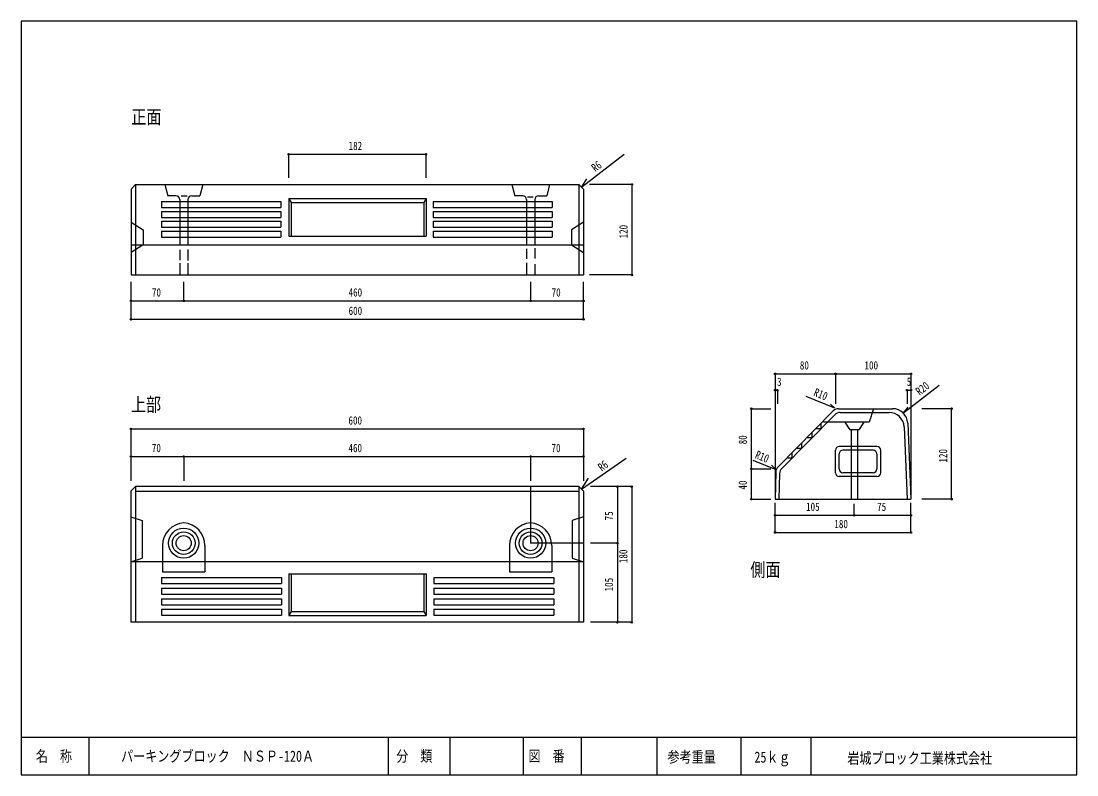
# Model space of a CAD drawing. Units: millimetres, scale not verified. Extents: x 370 to 1770, y 360 to 1360.
import ezdxf
from ezdxf.enums import TextEntityAlignment as Align

# ---------------------------------------------------------------- set-up
doc = ezdxf.new("R2010")
doc.units = ezdxf.units.MM
doc.header["$LTSCALE"] = 4
doc.header["$PDMODE"] = 32
doc.header["$PDSIZE"] = 2
doc.layers.add('_0-0_', color=7, linetype='Continuous', lineweight=25)
doc.styles.add('ＭＳ ゴシック', font='')
doc.styles.get('ＭＳ ゴシック').set_extended_font_data('MS Gothic')

msp = doc.modelspace()

# ---------------------------------------------------------------- linework, layer by layer
at = {"layer": '_0-0_'}
for p, q in [((370.097, 1360.021), (370.097, 360.021)), ((1770.097, 1360.021), (370.097, 1360.021)), ((1770.097, 360.021), (1770.097, 1360.021)), ((724.846, 1183.295), (906.846, 1183.295)), ((724.846, 1183.295), (724.846, 1152.151)), ((906.846, 1183.295), (906.846, 1152.151)), ((1113.437, 1140.02), (1169.872, 1183.295)), ((1113.437, 1140.02), (1120.309, 1150.838)), ((521.846, 1143.253), (515.846, 1137.253)), ((515.846, 1137.253), (515.846, 1023.253)), ((521.846, 1143.253), (1065.847, 1143.253)), ((521.846, 1143.253), (1109.847, 1143.253)), ((521.846, 1143.253), (521.846, 1023.253)), ((560.846, 1143.253), (564.596, 1128.253)), ((610.846, 1143.253), (607.096, 1128.253)), ((1020.846, 1143.253), (1024.596, 1128.253)), ((1070.846, 1143.253), (1067.097, 1128.253)), ((1115.846, 1137.253), (1109.847, 1143.253)), ((1109.847, 1143.253), (1109.847, 1023.253)), ((1115.846, 1137.253), (1115.846, 1023.253)), ((1180.031, 1143.253), (1123.816, 1143.253)), ((1180.031, 1143.253), (1180.031, 1023.253)), ((556.338, 1120.529), (556.338, 1112.529)), ((556.338, 1120.529), (714.338, 1120.529)), ((575.347, 1128.253), (564.596, 1128.253)), ((580.346, 1123.253), (580.346, 1063.253)), ((582.155, 1128.393), (590.337, 1128.393)), ((591.346, 1123.253), (591.346, 1063.253)), ((596.346, 1128.253), (607.096, 1128.253)), ((714.338, 1120.529), (714.338, 1112.529)), ((725.025, 1124.529), (907.025, 1124.529)), ((725.025, 1124.529), (725.025, 1074.529)), ((725.025, 1124.529), (728.025, 1119.529)), ((907.025, 1124.529), (904.025, 1119.529)), ((907.025, 1124.529), (907.025, 1074.529)), ((916.348, 1120.529), (1074.348, 1120.529)), ((916.348, 1120.529), (916.348, 1112.529)), ((1035.346, 1128.253), (1024.596, 1128.253)), ((1040.346, 1123.253), (1040.346, 1063.253)), ((1041.713, 1127.03), (1049.213, 1127.03)), ((1051.346, 1123.253), (1051.346, 1063.253)), ((1056.346, 1128.253), (1067.097, 1128.253)), ((1074.348, 1120.529), (1074.348, 1112.529)), ((556.338, 1112.529), (714.338, 1112.529)), ((556.338, 1107.529), (714.338, 1107.529)), ((556.338, 1107.529), (556.338, 1099.529)), ((714.338, 1107.529), (714.338, 1099.529)), ((728.025, 1119.529), (904.025, 1119.529)), ((728.025, 1119.529), (904.025, 1119.529)), ((728.025, 1119.529), (904.025, 1119.529)), ((728.025, 1119.529), (728.025, 1074.529)), ((904.025, 1119.529), (904.025, 1074.529)), ((916.348, 1112.529), (1074.348, 1112.529)), ((916.348, 1107.529), (1074.348, 1107.529)), ((916.348, 1107.529), (916.348, 1099.529)), ((1074.348, 1107.529), (1074.348, 1099.529)), ((515.846, 1093.253), (531.846, 1083.253)), ((556.338, 1099.529), (714.338, 1099.529)), ((556.338, 1094.529), (714.338, 1094.529)), ((556.338, 1094.529), (556.338, 1086.529)), ((714.338, 1094.529), (714.338, 1086.529)), ((916.348, 1099.529), (1074.348, 1099.529)), ((916.348, 1094.529), (1074.348, 1094.529)), ((916.348, 1094.529), (916.348, 1086.529)), ((1074.348, 1094.529), (1074.348, 1086.529)), ((1115.846, 1093.253), (1099.847, 1083.253)), ((531.846, 1083.253), (531.846, 1063.253)), ((556.338, 1086.529), (714.338, 1086.529)), ((556.338, 1081.529), (714.338, 1081.529)), ((556.338, 1081.529), (556.338, 1073.529)), ((714.338, 1081.529), (714.338, 1073.529)), ((916.348, 1086.529), (1074.348, 1086.529)), ((916.348, 1081.529), (1074.348, 1081.529)), ((916.348, 1081.529), (916.348, 1073.529)), ((1074.348, 1081.529), (1074.348, 1073.529)), ((1099.847, 1083.253), (1099.847, 1063.253)), ((556.338, 1073.529), (714.338, 1073.529)), ((725.025, 1074.529), (907.025, 1074.529)), ((916.348, 1073.529), (1074.348, 1073.529)), ((515.846, 1063.253), (1115.846, 1063.253)), ((531.846, 1063.253), (515.846, 1053.253)), ((580.346, 1056.505), (580.346, 1042.806)), ((591.346, 1056.994), (591.346, 1042.236)), ((1040.346, 1057.859), (1040.346, 1044.519)), ((1051.346, 1058.724), (1051.346, 1045.089)), ((1099.847, 1063.253), (1115.846, 1053.253)), ((580.346, 1038.811), (580.346, 1023.253)), ((591.346, 1038.811), (591.346, 1023.253)), ((1040.346, 1039.382), (1040.346, 1023.253)), ((1051.346, 1037.669), (1051.346, 1023.253)), ((515.846, 1023.253), (1115.846, 1023.253)), ((1180.031, 1023.253), (1123.816, 1023.253)), ((515.846, 988.826), (515.846, 1014.218)), ((515.846, 964.45), (515.846, 1014.218)), ((585.846, 988.826), (585.846, 1014.218)), ((1045.847, 988.826), (1045.847, 1014.218)), ((1115.846, 988.826), (1115.846, 1014.218)), ((1115.846, 964.45), (1115.846, 1014.218)), ((515.846, 988.826), (585.846, 988.826)), ((585.846, 988.826), (1045.847, 988.826)), ((1045.847, 988.826), (1115.846, 988.826)), ((515.846, 964.45), (1115.846, 964.45)), ((1369.983, 892.079), (1449.983, 892.079)), ((1369.983, 892.079), (1369.983, 725.837)), ((1449.983, 892.079), (1449.983, 852.209)), ((1449.983, 892.079), (1549.983, 892.079)), ((1549.983, 892.079), (1549.983, 725.837)), ((1369.983, 870.385), (1372.983, 870.385)), ((1369.983, 870.385), (1369.983, 852.209)), ((1372.983, 870.385), (1372.983, 852.209)), ((1540.652, 840.766), (1587.586, 877.083)), ((1544.983, 870.385), (1549.983, 870.385)), ((1544.983, 870.385), (1544.983, 852.209)), ((1549.983, 870.385), (1549.983, 852.209)), ((1449.02, 846.353), (1411.027, 861.997)), ((1338.288, 845.837), (1338.288, 765.837)), ((1338.288, 845.837), (1364.086, 845.837)), ((1373.765, 768.655), (1447.046, 842.864)), ((1449.02, 846.353), (1443.433, 851.94)), ((1454.162, 845.837), (1525.799, 845.837)), ((1456.251, 840.837), (1521.003, 840.837)), ((1500.196, 845.837), (1494.651, 827.817)), ((1540.652, 840.766), (1546.239, 848.029)), ((1603.892, 845.837), (1564.609, 845.837)), ((1603.892, 725.837), (1603.892, 845.837)), ((1378.714, 766.551), (1449.136, 837.864)), ((1430.53, 826.139), (1430.53, 819.023)), ((1494.651, 827.817), (1433.933, 827.817)), ((1462.597, 827.817), (1468.983, 817.817)), ((1487.369, 827.817), (1480.983, 817.817)), ((1545.781, 826.67), (1549.983, 725.837)), ((515.681, 818.966), (1115.681, 818.966)), ((515.681, 818.966), (515.681, 750.193)), ((1115.681, 818.966), (1115.681, 750.193)), ((1418.804, 814.264), (1418.804, 807.148)), ((1430.53, 819.023), (1423.504, 819.023)), ((1481.005, 817.817), (1468.983, 817.817)), ((1470.983, 817.817), (1470.983, 725.837)), ((1478.983, 817.817), (1478.983, 725.837)), ((1540.985, 821.67), (1544.987, 725.629)), ((1405.008, 800.216), (1405.008, 793.177)), ((1418.804, 807.148), (1411.777, 807.148)), ((1392.247, 787.371), (1392.247, 780.255)), ((1405.008, 793.177), (1397.981, 793.177)), ((1449.948, 760.837), (1449.948, 790.837)), ((1504.948, 795.837), (1454.948, 795.837)), ((1454.948, 765.837), (1454.948, 785.837)), ((1499.948, 790.837), (1459.948, 790.837)), ((1504.948, 785.837), (1504.948, 765.837)), ((1509.948, 760.837), (1509.948, 790.837)), ((515.681, 782.431), (585.681, 782.431)), ((515.681, 782.431), (515.681, 750.193)), ((585.681, 782.431), (1045.681, 782.431)), ((585.681, 782.431), (585.681, 750.193)), ((1045.681, 782.431), (1045.681, 750.193)), ((1045.681, 782.431), (1115.681, 782.431)), ((1113.042, 739.125), (1172.566, 780.048)), ((1115.681, 782.431), (1115.681, 750.193)), ((1371.357, 764.778), (1340.627, 777.07)), ((1371.357, 764.778), (1365.211, 770.924)), ((1392.247, 780.255), (1385.22, 780.255)), ((1338.288, 765.837), (1364.086, 765.837)), ((1338.288, 765.837), (1338.288, 725.837)), ((1370.884, 761.878), (1369.983, 725.837)), ((1375.833, 759.774), (1374.981, 725.712)), ((1499.948, 760.837), (1459.948, 760.837)), ((521.681, 742.476), (515.681, 736.476)), ((1109.681, 742.476), (521.681, 742.476)), ((521.681, 742.476), (521.681, 562.476)), ((1045.681, 742.476), (1045.681, 670.042)), ((1109.681, 742.476), (1115.681, 736.476)), ((1109.681, 742.476), (1109.681, 562.476)), ((1113.042, 739.125), (1122.609, 753.475)), ((1160.808, 742.476), (1125.215, 742.476)), ((1179.866, 742.476), (1125.215, 742.476)), ((1160.808, 742.476), (1160.808, 667.476)), ((1179.866, 742.476), (1179.866, 562.476)), ((1504.948, 755.837), (1454.948, 755.837)), ((515.681, 736.476), (515.681, 667.073)), ((521.681, 736.476), (1109.681, 736.476)), ((1115.681, 736.476), (1115.681, 562.476)), ((1338.288, 725.837), (1364.086, 725.837)), ((1369.983, 725.837), (1549.983, 725.837)), ((1369.983, 704.456), (1369.983, 720.873)), ((1369.983, 681.589), (1369.983, 720.873)), ((1474.983, 704.456), (1474.983, 719.718)), ((1549.983, 704.456), (1549.983, 720.873)), ((1549.983, 681.589), (1549.983, 720.873)), ((1603.892, 725.837), (1564.609, 725.837)), ((515.681, 702.476), (530.681, 697.476)), ((1115.681, 702.476), (1100.681, 697.476)), ((1369.983, 704.456), (1474.983, 704.456)), ((1474.983, 704.456), (1549.983, 704.456)), ((530.681, 697.476), (530.681, 647.476)), ((1100.681, 697.476), (1100.681, 647.476)), ((1369.983, 681.589), (1549.983, 681.589)), ((515.681, 667.073), (515.681, 562.476)), ((557.681, 664.476), (557.681, 629.476)), ((613.681, 664.476), (613.681, 629.476)), ((1017.681, 664.476), (1017.681, 629.476)), ((1045.681, 670.042), (1045.681, 667.476)), ((1115.681, 667.476), (1045.681, 667.476)), ((1073.681, 664.476), (1073.681, 629.476)), ((1160.808, 667.476), (1125.215, 667.476)), ((1160.808, 667.476), (1160.808, 562.476)), ((515.681, 642.476), (530.681, 647.476)), ((1100.681, 647.476), (1115.681, 642.476)), ((1115.681, 642.476), (515.681, 642.476)), ((556.364, 621.795), (715.364, 621.795)), ((556.364, 621.795), (556.364, 613.795)), ((557.681, 629.476), (613.681, 629.476)), ((715.364, 621.795), (715.364, 613.795)), ((725.183, 626.596), (725.183, 571.596)), ((725.183, 626.596), (907.183, 626.596)), ((725.183, 626.596), (907.183, 626.596)), ((728.183, 626.596), (728.183, 576.596)), ((904.183, 626.596), (904.183, 576.596)), ((907.183, 626.596), (907.183, 571.596)), ((917.364, 621.795), (917.364, 613.795)), ((917.364, 621.795), (1076.364, 621.795)), ((1017.681, 629.476), (1073.681, 629.476)), ((1076.364, 621.795), (1076.364, 613.795)), ((556.364, 613.795), (715.364, 613.795)), ((556.364, 607.795), (715.364, 607.795)), ((556.364, 607.795), (556.364, 599.795)), ((556.364, 607.795), (715.364, 607.795)), ((556.364, 607.795), (715.364, 607.795)), ((715.364, 607.795), (715.364, 599.795)), ((917.364, 613.795), (1076.364, 613.795)), ((917.364, 607.795), (917.364, 599.795)), ((917.364, 607.795), (1076.364, 607.795)), ((917.364, 607.795), (1076.364, 607.795)), ((917.364, 607.795), (1076.364, 607.795)), ((1076.364, 607.795), (1076.364, 599.795)), ((556.364, 599.795), (715.364, 599.795)), ((556.364, 593.795), (715.364, 593.795)), ((556.364, 593.795), (556.364, 585.795)), ((715.364, 593.795), (715.364, 585.795)), ((917.364, 599.795), (1076.364, 599.795)), ((917.364, 593.795), (917.364, 585.795)), ((917.364, 593.795), (1076.364, 593.795)), ((1076.364, 593.795), (1076.364, 585.795)), ((556.364, 585.795), (715.364, 585.795)), ((556.364, 579.795), (715.364, 579.795)), ((556.364, 579.795), (556.364, 571.795)), ((715.364, 579.795), (715.364, 571.795)), ((728.183, 576.596), (725.183, 571.596)), ((728.183, 576.596), (904.183, 576.596)), ((728.183, 576.596), (904.183, 576.596)), ((904.183, 576.596), (907.183, 571.596)), ((917.364, 585.795), (1076.364, 585.795)), ((917.364, 579.795), (917.364, 571.795)), ((917.364, 579.795), (1076.364, 579.795)), ((1076.364, 579.795), (1076.364, 571.795)), ((1115.681, 562.476), (515.681, 562.476)), ((556.364, 571.795), (715.364, 571.795)), ((725.183, 571.596), (907.183, 571.596)), ((917.364, 571.795), (1076.364, 571.795)), ((1160.808, 562.476), (1125.215, 562.476)), ((1179.866, 562.476), (1125.215, 562.476)), ((370.097, 410.021), (1770.097, 410.021)), ((459.715, 410.021), (459.715, 360.021)), ((856.788, 410.021), (856.788, 360.021)), ((938.4, 410.021), (938.4, 360.021)), ((1035.706, 410.021), (1035.706, 360.021)), ((1112.609, 410.021), (1112.609, 360.021)), ((1213.055, 410.021), (1213.055, 360.021)), ((1324.486, 410.021), (1324.486, 360.021)), ((1417.084, 410.021), (1417.084, 360.021)), ((370.097, 360.021), (1770.097, 360.021))]:
    msp.add_line(p, q, dxfattribs=at)
for centre, radius in [((585.681, 667.476), 20), ((1045.681, 667.476), 20), ((585.681, 667.476), 15), ((585.681, 667.476), 10), ((1045.681, 667.476), 15), ((1045.681, 667.476), 10)]:
    msp.add_circle(centre, radius, dxfattribs=at)
for centre, radius, start, end in [((575.347, 1123.253), 5, 0, 90), ((596.346, 1123.253), 5, 90, 180), ((1035.346, 1123.253), 5, 0, 90), ((1056.346, 1123.253), 5, 90, 180), ((1454.162, 835.837), 10, 90, 135.36033), ((1456.251, 830.837), 10, 90, 135.36033), ((1521.003, 820.837), 20, 2.38594, 90), ((1525.799, 825.837), 20, 2.38594, 89.99998), ((1454.948, 790.837), 5, 90, 180), ((1459.948, 785.837), 5, 90, 180), ((1499.948, 785.837), 5, 0, 90), ((1504.948, 790.837), 5, 0, 90), ((1380.88, 761.628), 10, 135.36033, 178.5679), ((1385.83, 759.524), 10, 135.36033, 178.5679), ((1454.948, 760.837), 5, 180, 270), ((1459.948, 765.837), 5, 180, 270), ((1499.948, 765.837), 5, 270, 0), ((1504.948, 760.837), 5, 270, 0), ((587.681, 664.476), 30, 93.82254, 180), ((583.681, 664.476), 30, 0, 86.17744), ((1047.681, 664.476), 30, 93.82254, 180), ((1043.681, 664.476), 30, 0, 86.17744)]:
    msp.add_arc(centre, radius, start, end, dxfattribs=at)
for p in [(724.846, 1183.295), (906.846, 1183.295), (1180.031, 1143.253), (1180.031, 1023.253), (515.846, 988.826), (585.846, 988.826), (1045.847, 988.826), (1115.846, 988.826), (515.846, 964.45), (1115.846, 964.45), (1369.983, 892.079), (1449.983, 892.079), (1549.983, 892.079), (1369.983, 870.385), (1372.983, 870.385), (1544.983, 870.385), (1549.983, 870.385), (1338.288, 845.837), (1603.892, 845.837), (515.681, 818.966), (1115.681, 818.966), (515.681, 782.431), (585.681, 782.431), (1045.681, 782.431), (1115.681, 782.431), (1338.288, 765.837), (1160.808, 742.476), (1179.866, 742.476), (1338.288, 725.837), (1603.892, 725.837), (1369.983, 704.456), (1474.983, 704.456), (1549.983, 704.456), (1369.983, 681.589), (1549.983, 681.589), (1160.808, 667.476), (1160.808, 562.476), (1179.866, 562.476)]:
    msp.add_point(p, dxfattribs=at)

# ---------------------------------------------------------------- texts
at = {"layer": '_0-0_', "style": 'ＭＳ ゴシック', "width": 0.8}
for s, height, p in [('正面', 18.33, (516.178, 1218.178)), ('182', 11, (804.346, 1185.795)), ('70', 11, (543.596, 991.326)), ('460', 11, (804.346, 991.326)), ('70', 11, (1073.596, 991.326)), ('600', 11, (804.346, 966.95)), ('80', 11, (1402.733, 894.579)), ('100', 11, (1488.483, 894.579)), ('3', 11, (1372.529, 872.775)), ('5', 11, (1544.483, 872.885)), ('上部', 18.33, (515.681, 836.65)), ('600', 11, (804.181, 821.466)), ('70', 11, (543.431, 784.931)), ('460', 11, (804.181, 784.931)), ('70', 11, (1073.431, 784.931)), ('105', 11, (1410.983, 706.956)), ('75', 11, (1505.233, 706.956)), ('180', 11, (1448.483, 684.09)), ('側面', 18.33, (1337.047, 617.542)), ('名\u3000称', 14.66, (389.603, 373.178)), ('パーキングブロック\u3000ＮＳＰ-120Ａ', 14.66, (502.717, 373.178)), ('分\u3000類', 14.66, (867.51, 373.178)), ('図\u3000番', 14.66, (1042.837, 373.178)), ('参考重量', 14.66, (1227.18, 372.104)), ('25ｋｇ', 14.66, (1342.462, 371.901)), ('岩城ブロック工業株式会社', 14.66, (1465.737, 370.534))]:
    msp.add_text(s, height=height, dxfattribs=at).set_placement(p, align=Align.BOTTOM_LEFT)
for s, rotation, p in [('R6', 37.482, (1133.622, 1156.889)), ('120', 90, (1177.531, 1071.753)), ('R10', 337.62, (1418.849, 860.321)), ('R20', 37.733, (1563.56, 860.321)), ('80', 90, (1335.788, 798.587)), ('R10', 337.62, (1341.167, 777.538)), ('120', 90, (1601.392, 774.337)), ('R6', 37.482, (1142.196, 759.605)), ('40', 90, (1335.788, 738.587)), ('75', 90, (1158.308, 697.726)), ('180', 90, (1177.366, 640.976)), ('105', 90, (1158.308, 603.476))]:
    msp.add_text(s, height=11, rotation=rotation, dxfattribs=at).set_placement(p, align=Align.BOTTOM_LEFT)

doc.saveas('drawing.dxf')
